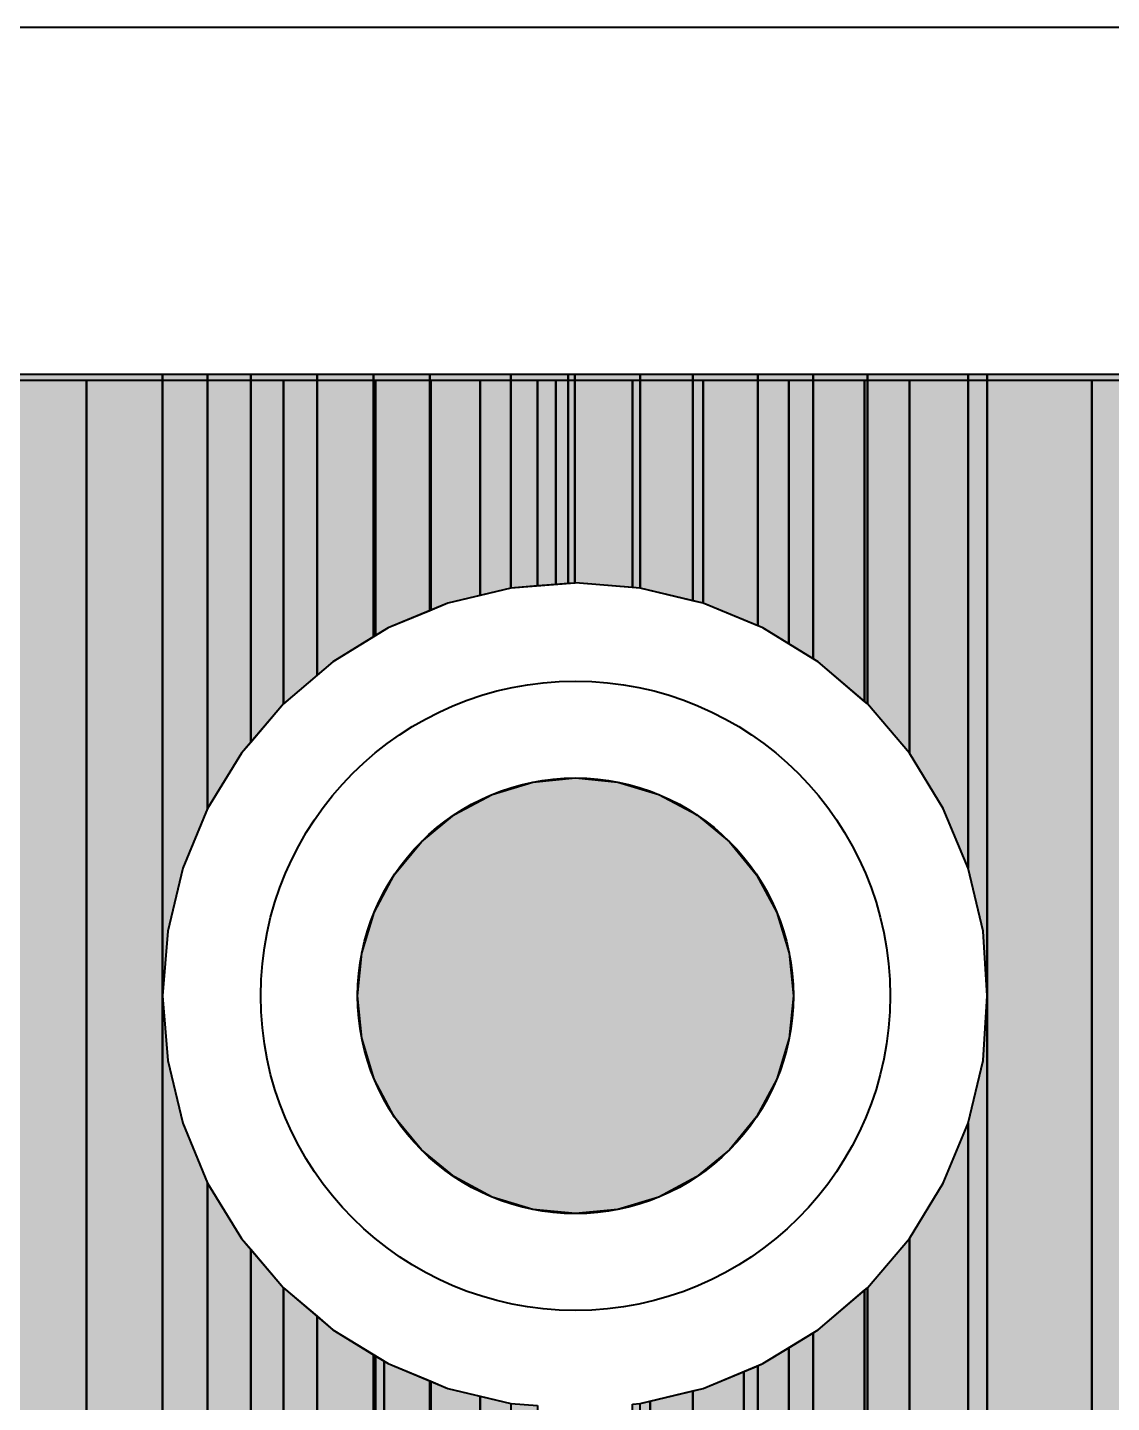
# Model space of a CAD drawing. Header units: millimetres. Extents: x 2 to 110, y 3 to 56.
# Drawn here: x 74.073 to 76.916, y 52.291 to 55.898 of the extents above; entities that cross this region are included whole.
import ezdxf

# ---------------------------------------------------------------- set-up
doc = ezdxf.new("R2010")
doc.units = ezdxf.units.MM
for name, color, linetype in [('bottom_copper', 7, 'Continuous'), ('bottom_silk', 7, 'Continuous'), ('drill_plated', 7, 'Continuous'), ('outline', 7, 'Continuous'), ('top_copper', 7, 'Continuous'), ('top_silk', 7, 'Continuous')]:
    doc.layers.add(name, color=color, linetype=linetype)

# ---------------------------------------------------------------- blocks, each defined once
blk = doc.blocks.new('Block23461')
at = {"layer": 'bottom_copper', "lineweight": 40}
for points in [[(0.0858, 50.8911), (-0.0635, 50.9028), (-0.0652, 50.9027), (-0.0652, 51.435), (0.0858, 51.435), (0.0858, 50.8911)], [(0.2711, 50.8498), (0.1059, 50.8895), (0.0858, 50.8911), (0.0858, 51.435), (0.2711, 51.435), (0.2711, 50.8498)], [(0.4957, 50.7434), (0.4281, 50.7848), (0.2711, 50.8498), (0.2711, 51.435), (0.4957, 51.435), (0.4957, 50.7434)], [(0.6948, 50.592), (0.573, 50.696), (0.4957, 50.7434), (0.4957, 51.435), (0.6948, 51.435), (0.6948, 50.592)], [(0.8125, 50.4565), (0.7022, 50.5857), (0.6948, 50.592), (0.6948, 51.435), (0.8125, 51.435), (0.8125, 50.4565)], [(0.9663, 50.1546), (0.9013, 50.3116), (0.8125, 50.4565), (0.8125, 51.435), (0.9663, 51.435), (0.9663, 50.1546)], [(1.016, 49.82), (1.006, 49.9894), (0.9663, 50.1546), (0.9663, 51.435), (1.016, 51.435), (1.016, 49.82)], [(1.2911, 2.6295), (1.1259, 2.5898), (1.016, 2.5443), (1.016, 51.435), (1.2911, 51.435), (1.2911, 2.6295)], [(1.3937, 2.6376), (1.2911, 2.6295), (1.2911, 51.435), (1.3937, 51.435), (1.3937, 2.6376)], [(1.016, 2.5443), (0.9689, 2.5248), (0.9663, 2.5232), (0.9663, 49.4854), (1.006, 49.6506), (1.016, 49.82), (1.016, 2.5443)], [(0.9663, 2.5232), (0.824, 2.436), (0.8125, 2.4262), (0.8125, 49.1835), (0.9013, 49.3284), (0.9663, 49.4854), (0.9663, 2.5232)], [(0.8125, 2.4262), (0.6948, 2.3257), (0.6948, 49.048), (0.7022, 49.0543), (0.8125, 49.1835), (0.8125, 2.4262)], [(0.6948, 2.3257), (0.5845, 2.1965), (0.4957, 2.0516), (0.4957, 48.8966), (0.573, 48.944), (0.6948, 49.048), (0.6948, 2.3257)], [(0.4957, 2.0516), (0.4307, 1.8946), (0.391, 1.7294), (0.3777, 1.56), (0.3777, 48.8343), (0.4281, 48.8552), (0.4957, 48.8966), (0.4957, 2.0516)], [(0.3777, 0), (0.1325, 0), (0.1325, 48.7569), (0.2711, 48.7902), (0.3777, 48.8343), (0.3777, 0)], [(0.1325, 21.246), (0.1231, 21.4054), (0.0858, 21.5609), (0.0858, 48.7489), (0.1059, 48.7505), (0.1325, 48.7569), (0.1325, 21.246)]]:
    blk.add_hatch(color=7, dxfattribs=at).paths.add_polyline_path(points, flags=0)
at = {"layer": 'bottom_copper', "color": 7, "lineweight": 40}
for points in [[(0.0858, 50.8911), (-0.0635, 50.9028), (-0.0652, 50.9027), (-0.0652, 51.435), (0.0858, 51.435), (0.0858, 50.8911)], [(0.2711, 50.8498), (0.1059, 50.8895), (0.0858, 50.8911), (0.0858, 51.435), (0.2711, 51.435), (0.2711, 50.8498)], [(0.4957, 50.7434), (0.4281, 50.7848), (0.2711, 50.8498), (0.2711, 51.435), (0.4957, 51.435), (0.4957, 50.7434)], [(0.6948, 50.592), (0.573, 50.696), (0.4957, 50.7434), (0.4957, 51.435), (0.6948, 51.435), (0.6948, 50.592)], [(0.8125, 50.4565), (0.7022, 50.5857), (0.6948, 50.592), (0.6948, 51.435), (0.8125, 51.435), (0.8125, 50.4565)], [(0.9663, 50.1546), (0.9013, 50.3116), (0.8125, 50.4565), (0.8125, 51.435), (0.9663, 51.435), (0.9663, 50.1546)], [(1.016, 49.82), (1.006, 49.9894), (0.9663, 50.1546), (0.9663, 51.435), (1.016, 51.435), (1.016, 49.82)], [(1.2911, 2.6295), (1.1259, 2.5898), (1.016, 2.5443), (1.016, 51.435), (1.2911, 51.435), (1.2911, 2.6295)], [(1.3937, 2.6376), (1.2911, 2.6295), (1.2911, 51.435), (1.3937, 51.435), (1.3937, 2.6376)], [(1.016, 2.5443), (0.9689, 2.5248), (0.9663, 2.5232), (0.9663, 49.4854), (1.006, 49.6506), (1.016, 49.82), (1.016, 2.5443)], [(0.9663, 2.5232), (0.824, 2.436), (0.8125, 2.4262), (0.8125, 49.1835), (0.9013, 49.3284), (0.9663, 49.4854), (0.9663, 2.5232)], [(0.8125, 2.4262), (0.6948, 2.3257), (0.6948, 49.048), (0.7022, 49.0543), (0.8125, 49.1835), (0.8125, 2.4262)], [(0.6948, 2.3257), (0.5845, 2.1965), (0.4957, 2.0516), (0.4957, 48.8966), (0.573, 48.944), (0.6948, 49.048), (0.6948, 2.3257)], [(0.4957, 2.0516), (0.4307, 1.8946), (0.391, 1.7294), (0.3777, 1.56), (0.3777, 48.8343), (0.4281, 48.8552), (0.4957, 48.8966), (0.4957, 2.0516)], [(0.3777, 0), (0.1325, 0), (0.1325, 48.7569), (0.2711, 48.7902), (0.3777, 48.8343), (0.3777, 0)], [(0.1325, 21.246), (0.1231, 21.4054), (0.0858, 21.5609), (0.0858, 48.7489), (0.1059, 48.7505), (0.1325, 48.7569), (0.1325, 21.246)]]:
    blk.add_lwpolyline(points, close=True, dxfattribs=at)
blk = doc.blocks.new('Block24563')
at = {"layer": 'bottom_copper', "lineweight": 40}
for points in [[(1.1938, 22.1541), (1.0575, 22.0705), (1.016, 22.035), (1.016, 51.435), (1.1938, 51.435), (1.1938, 22.1541)], [(1.3937, 22.2278), (1.3416, 22.2153), (1.1938, 22.1541), (1.1938, 51.435), (1.3937, 51.435), (1.3937, 22.2278)], [(1.5117, 50.3116), (1.4467, 50.1546), (1.407, 49.9894), (1.3937, 49.82), (1.3937, 51.435), (1.5117, 51.435), (1.5117, 50.3116)], [(1.7108, 50.5857), (1.6005, 50.4565), (1.5117, 50.3116), (1.5117, 51.435), (1.7108, 51.435), (1.7108, 50.5857)], [(1.9521, 50.7647), (1.84, 50.696), (1.7108, 50.5857), (1.7108, 51.435), (1.9521, 51.435), (1.9521, 50.7647)], [(2.097, 50.8312), (1.9849, 50.7848), (1.9521, 50.7647), (1.9521, 51.435), (2.097, 51.435), (2.097, 50.8312)], [(2.2262, 50.8701), (2.1419, 50.8498), (2.097, 50.8312), (2.097, 51.435), (2.2262, 51.435), (2.2262, 50.8701)], [(2.3771, 50.895), (2.3071, 50.8895), (2.2262, 50.8701), (2.2262, 51.435), (2.3771, 51.435), (2.3771, 50.895)], [(2.4253, 50.8988), (2.3771, 50.895), (2.3771, 51.435), (2.4253, 51.435), (2.4253, 50.8988)], [(2.4748, 50.9027), (2.4253, 50.8988), (2.4253, 51.435), (2.4748, 51.435), (2.4748, 50.9027)], [(1.5117, 22.2537), (1.4971, 22.2526), (1.3937, 22.2278), (1.3937, 49.82), (1.407, 49.6506), (1.4467, 49.4854), (1.5117, 49.3284), (1.5117, 22.2537)], [(1.7108, 22.2608), (1.6565, 22.2651), (1.5117, 22.2537), (1.5117, 49.3284), (1.6005, 49.1835), (1.7108, 49.0543), (1.7108, 22.2608)], [(1.9521, 22.2199), (1.8159, 22.2526), (1.7108, 22.2608), (1.7108, 49.0543), (1.84, 48.944), (1.9521, 48.8753), (1.9521, 22.2199)], [(2.097, 22.1633), (1.9714, 22.2153), (1.9521, 22.2199), (1.9521, 48.8753), (1.9849, 48.8552), (2.097, 48.8088), (2.097, 22.1633)], [(2.2262, 22.0885), (2.1192, 22.1541), (2.097, 22.1633), (2.097, 48.8088), (2.1419, 48.7902), (2.2262, 48.7699), (2.2262, 22.0885)], [(2.3771, 21.9666), (2.2555, 22.0705), (2.2262, 22.0885), (2.2262, 48.7699), (2.3071, 48.7505), (2.3771, 48.745), (2.3771, 21.9666)]]:
    blk.add_hatch(color=7, dxfattribs=at).paths.add_polyline_path(points, flags=0)
at = {"layer": 'bottom_copper', "color": 7, "lineweight": 40}
for points in [[(1.1938, 22.1541), (1.0575, 22.0705), (1.016, 22.035), (1.016, 51.435), (1.1938, 51.435), (1.1938, 22.1541)], [(1.3937, 22.2278), (1.3416, 22.2153), (1.1938, 22.1541), (1.1938, 51.435), (1.3937, 51.435), (1.3937, 22.2278)], [(1.5117, 50.3116), (1.4467, 50.1546), (1.407, 49.9894), (1.3937, 49.82), (1.3937, 51.435), (1.5117, 51.435), (1.5117, 50.3116)], [(1.7108, 50.5857), (1.6005, 50.4565), (1.5117, 50.3116), (1.5117, 51.435), (1.7108, 51.435), (1.7108, 50.5857)], [(1.9521, 50.7647), (1.84, 50.696), (1.7108, 50.5857), (1.7108, 51.435), (1.9521, 51.435), (1.9521, 50.7647)], [(2.097, 50.8312), (1.9849, 50.7848), (1.9521, 50.7647), (1.9521, 51.435), (2.097, 51.435), (2.097, 50.8312)], [(2.2262, 50.8701), (2.1419, 50.8498), (2.097, 50.8312), (2.097, 51.435), (2.2262, 51.435), (2.2262, 50.8701)], [(2.3771, 50.895), (2.3071, 50.8895), (2.2262, 50.8701), (2.2262, 51.435), (2.3771, 51.435), (2.3771, 50.895)], [(2.4253, 50.8988), (2.3771, 50.895), (2.3771, 51.435), (2.4253, 51.435), (2.4253, 50.8988)], [(2.4748, 50.9027), (2.4253, 50.8988), (2.4253, 51.435), (2.4748, 51.435), (2.4748, 50.9027)], [(1.5117, 22.2537), (1.4971, 22.2526), (1.3937, 22.2278), (1.3937, 49.82), (1.407, 49.6506), (1.4467, 49.4854), (1.5117, 49.3284), (1.5117, 22.2537)], [(1.7108, 22.2608), (1.6565, 22.2651), (1.5117, 22.2537), (1.5117, 49.3284), (1.6005, 49.1835), (1.7108, 49.0543), (1.7108, 22.2608)], [(1.9521, 22.2199), (1.8159, 22.2526), (1.7108, 22.2608), (1.7108, 49.0543), (1.84, 48.944), (1.9521, 48.8753), (1.9521, 22.2199)], [(2.097, 22.1633), (1.9714, 22.2153), (1.9521, 22.2199), (1.9521, 48.8753), (1.9849, 48.8552), (2.097, 48.8088), (2.097, 22.1633)], [(2.2262, 22.0885), (2.1192, 22.1541), (2.097, 22.1633), (2.097, 48.8088), (2.1419, 48.7902), (2.2262, 48.7699), (2.2262, 22.0885)], [(2.3771, 21.9666), (2.2555, 22.0705), (2.2262, 22.0885), (2.2262, 48.7699), (2.3071, 48.7505), (2.3771, 48.745), (2.3771, 21.9666)]]:
    blk.add_lwpolyline(points, close=True, dxfattribs=at)
blk = doc.blocks.new('Block94481')
at = {"layer": 'top_copper', "lineweight": 40}
for points in [[(0, 8.244), (-0.1694, 8.2573), (-0.1711, 8.2572), (-0.1711, 8.8055), (0, 8.8055), (0, 8.244)], [(0.138, 8.2108), (0, 8.244), (0, 8.8055), (0.138, 8.8055), (0.138, 8.2108)], [(0.3087, 8.1449), (0.1652, 8.2043), (0.1381, 8.2108), (0.138, 8.8055), (0.3087, 8.8055), (0.3087, 8.1449)], [(0.4538, 8.0587), (0.3222, 8.1393), (0.3087, 8.1449), (0.3087, 8.8055), (0.4538, 8.8055), (0.4538, 8.0587)], [(0.5963, 7.9402), (0.4671, 8.0505), (0.4538, 8.0587), (0.4538, 8.8055), (0.5963, 8.8055), (0.5963, 7.9402)], [(0.8604, 7.5091), (0.7954, 7.6661), (0.7066, 7.811), (0.5963, 7.9402), (0.5963, 8.8055), (0.8604, 8.8055), (0.8604, 7.5091)], [(0.9101, 7.1745), (0.9001, 7.3439), (0.8604, 7.5091), (0.8604, 8.8055), (0.9101, 8.8055), (0.9101, 7.1745)], [(1.2878, -0.6617), (0.9468, -0.6617), (0.9101, -0.625), (0.9101, 8.8055), (1.2878, 8.8055), (1.2878, -0.6617)], [(0.9101, -0.625), (0.8604, -0.5753), (0.8604, 6.8399), (0.9001, 7.0051), (0.9101, 7.1745), (0.9101, -0.625)], [(0.8604, -0.5753), (0.5963, -0.3111), (0.5963, 6.4088), (0.7066, 6.538), (0.7954, 6.6829), (0.8604, 6.8399), (0.8604, -0.5753)], [(0.5963, -0.3111), (0.4684, -0.1832), (0.4538, -0.1661), (0.4538, 6.2903), (0.4671, 6.2985), (0.5963, 6.4088), (0.5963, -0.3111)], [(0.4538, -0.1661), (0.3854, -0.1077), (0.3087, -0.0607), (0.3087, 6.2041), (0.3222, 6.2097), (0.4538, 6.2903), (0.4538, -0.1661)], [(0.3087, -0.0607), (0.2255, -0.0263), (0.1381, -0.0053), (0.138, 6.1382), (0.1652, 6.1447), (0.3087, 6.2041), (0.3087, -0.0607)], [(0.138, -0.0053), (0.0484, 0.0018), (0.026, 0), (0, 0), (0, 6.105), (0.138, 6.1382), (0.138, -0.0053)]]:
    blk.add_hatch(color=7, dxfattribs=at).paths.add_polyline_path(points, flags=0)
at = {"layer": 'top_copper', "color": 7, "lineweight": 40}
for points in [[(0, 8.244), (-0.1694, 8.2573), (-0.1711, 8.2572), (-0.1711, 8.8055), (0, 8.8055), (0, 8.244)], [(0.138, 8.2108), (0, 8.244), (0, 8.8055), (0.138, 8.8055), (0.138, 8.2108)], [(0.3087, 8.1449), (0.1652, 8.2043), (0.1381, 8.2108), (0.138, 8.8055), (0.3087, 8.8055), (0.3087, 8.1449)], [(0.4538, 8.0587), (0.3222, 8.1393), (0.3087, 8.1449), (0.3087, 8.8055), (0.4538, 8.8055), (0.4538, 8.0587)], [(0.5963, 7.9402), (0.4671, 8.0505), (0.4538, 8.0587), (0.4538, 8.8055), (0.5963, 8.8055), (0.5963, 7.9402)], [(0.8604, 7.5091), (0.7954, 7.6661), (0.7066, 7.811), (0.5963, 7.9402), (0.5963, 8.8055), (0.8604, 8.8055), (0.8604, 7.5091)], [(0.9101, 7.1745), (0.9001, 7.3439), (0.8604, 7.5091), (0.8604, 8.8055), (0.9101, 8.8055), (0.9101, 7.1745)], [(1.2878, -0.6617), (0.9468, -0.6617), (0.9101, -0.625), (0.9101, 8.8055), (1.2878, 8.8055), (1.2878, -0.6617)], [(0.9101, -0.625), (0.8604, -0.5753), (0.8604, 6.8399), (0.9001, 7.0051), (0.9101, 7.1745), (0.9101, -0.625)], [(0.8604, -0.5753), (0.5963, -0.3111), (0.5963, 6.4088), (0.7066, 6.538), (0.7954, 6.6829), (0.8604, 6.8399), (0.8604, -0.5753)], [(0.5963, -0.3111), (0.4684, -0.1832), (0.4538, -0.1661), (0.4538, 6.2903), (0.4671, 6.2985), (0.5963, 6.4088), (0.5963, -0.3111)], [(0.4538, -0.1661), (0.3854, -0.1077), (0.3087, -0.0607), (0.3087, 6.2041), (0.3222, 6.2097), (0.4538, 6.2903), (0.4538, -0.1661)], [(0.3087, -0.0607), (0.2255, -0.0263), (0.1381, -0.0053), (0.138, 6.1382), (0.1652, 6.1447), (0.3087, 6.2041), (0.3087, -0.0607)], [(0.138, -0.0053), (0.0484, 0.0018), (0.026, 0), (0, 0), (0, 6.105), (0.138, 6.1382), (0.138, -0.0053)]]:
    blk.add_lwpolyline(points, close=True, dxfattribs=at)
blk = doc.blocks.new('Block95512')
at = {"layer": 'top_copper', "lineweight": 40}
for points in [[(1.3417, 16.9315), (0.964, 16.9315), (0.964, 24.5305), (1.3417, 24.5305), (1.3417, 16.9315)], [(1.4597, 23.3911), (1.3947, 23.2341), (1.355, 23.0689), (1.3417, 22.8995), (1.3417, 24.5305), (1.4597, 24.5305), (1.4597, 23.3911)], [(1.5726, 23.5642), (1.5485, 23.536), (1.4597, 23.3911), (1.4597, 24.5305), (1.5726, 24.5305), (1.5726, 23.5642)], [(1.7467, 23.7402), (1.6588, 23.6652), (1.5726, 23.5642), (1.5726, 24.5305), (1.7467, 24.5305), (1.7467, 23.7402)], [(1.895, 23.8411), (1.788, 23.7755), (1.7467, 23.7402), (1.7467, 24.5305), (1.895, 24.5305), (1.895, 23.8411)], [(2.0423, 23.9096), (1.9329, 23.8643), (1.895, 23.8411), (1.895, 24.5305), (2.0423, 24.5305), (2.0423, 23.9096)], [(2.2551, 23.969), (2.0899, 23.9293), (2.0423, 23.9096), (2.0423, 24.5305), (2.2551, 24.5305), (2.2551, 23.969)], [(2.4056, 23.9808), (2.2551, 23.969), (2.2551, 24.5305), (2.4056, 24.5305), (2.4056, 23.9808)], [(2.4228, 23.9822), (2.4056, 23.9808), (2.4056, 24.5305), (2.4228, 24.5305), (2.4228, 23.9822)], [(1.4597, 16.9315), (1.3417, 16.9315), (1.3417, 22.8995), (1.355, 22.7301), (1.3947, 22.5649), (1.4597, 22.4079), (1.4597, 16.9315)], [(1.5726, 16.9315), (1.4597, 16.9315), (1.4597, 22.4079), (1.5485, 22.263), (1.5726, 22.2348), (1.5726, 16.9315)], [(1.7467, 16.9198), (1.7079, 16.9291), (1.668, 16.9323), (1.658, 16.9315), (1.5726, 16.9315), (1.5726, 22.2348), (1.6588, 22.1338), (1.7467, 22.0588), (1.7467, 16.9198)], [(1.895, 16.7932), (1.8741, 16.8273), (1.8482, 16.8577), (1.8178, 16.8836), (1.7837, 16.9045), (1.7467, 16.9198), (1.7467, 22.0588), (1.788, 22.0235), (1.895, 21.9579), (1.895, 16.7932)], [(1.9228, 16.6775), (1.9197, 16.7173), (1.9103, 16.7562), (1.895, 16.7932), (1.895, 21.9579), (1.9228, 21.9409), (1.9228, 16.6775)], [(2.0423, 15.725), (1.9228, 15.725), (1.9228, 21.9409), (1.9329, 21.9347), (2.0423, 21.8894), (2.0423, 15.725)], [(2.2551, 15.725), (2.0423, 15.725), (2.0423, 21.8894), (2.0899, 21.8697), (2.2551, 21.83), (2.2551, 15.725)]]:
    blk.add_hatch(color=7, dxfattribs=at).paths.add_polyline_path(points, flags=0)
at = {"layer": 'top_copper', "color": 7, "lineweight": 40}
for points in [[(1.3417, 16.9315), (0.964, 16.9315), (0.964, 24.5305), (1.3417, 24.5305), (1.3417, 16.9315)], [(1.4597, 23.3911), (1.3947, 23.2341), (1.355, 23.0689), (1.3417, 22.8995), (1.3417, 24.5305), (1.4597, 24.5305), (1.4597, 23.3911)], [(1.5726, 23.5642), (1.5485, 23.536), (1.4597, 23.3911), (1.4597, 24.5305), (1.5726, 24.5305), (1.5726, 23.5642)], [(1.7467, 23.7402), (1.6588, 23.6652), (1.5726, 23.5642), (1.5726, 24.5305), (1.7467, 24.5305), (1.7467, 23.7402)], [(1.895, 23.8411), (1.788, 23.7755), (1.7467, 23.7402), (1.7467, 24.5305), (1.895, 24.5305), (1.895, 23.8411)], [(2.0423, 23.9096), (1.9329, 23.8643), (1.895, 23.8411), (1.895, 24.5305), (2.0423, 24.5305), (2.0423, 23.9096)], [(2.2551, 23.969), (2.0899, 23.9293), (2.0423, 23.9096), (2.0423, 24.5305), (2.2551, 24.5305), (2.2551, 23.969)], [(2.4056, 23.9808), (2.2551, 23.969), (2.2551, 24.5305), (2.4056, 24.5305), (2.4056, 23.9808)], [(2.4228, 23.9822), (2.4056, 23.9808), (2.4056, 24.5305), (2.4228, 24.5305), (2.4228, 23.9822)], [(1.4597, 16.9315), (1.3417, 16.9315), (1.3417, 22.8995), (1.355, 22.7301), (1.3947, 22.5649), (1.4597, 22.4079), (1.4597, 16.9315)], [(1.5726, 16.9315), (1.4597, 16.9315), (1.4597, 22.4079), (1.5485, 22.263), (1.5726, 22.2348), (1.5726, 16.9315)], [(1.7467, 16.9198), (1.7079, 16.9291), (1.668, 16.9323), (1.658, 16.9315), (1.5726, 16.9315), (1.5726, 22.2348), (1.6588, 22.1338), (1.7467, 22.0588), (1.7467, 16.9198)], [(1.895, 16.7932), (1.8741, 16.8273), (1.8482, 16.8577), (1.8178, 16.8836), (1.7837, 16.9045), (1.7467, 16.9198), (1.7467, 22.0588), (1.788, 22.0235), (1.895, 21.9579), (1.895, 16.7932)], [(1.9228, 16.6775), (1.9197, 16.7173), (1.9103, 16.7562), (1.895, 16.7932), (1.895, 21.9579), (1.9228, 21.9409), (1.9228, 16.6775)], [(2.0423, 15.725), (1.9228, 15.725), (1.9228, 21.9409), (1.9329, 21.9347), (2.0423, 21.8894), (2.0423, 15.725)], [(2.2551, 15.725), (2.0423, 15.725), (2.0423, 21.8894), (2.0899, 21.8697), (2.2551, 21.83), (2.2551, 15.725)]]:
    blk.add_lwpolyline(points, close=True, dxfattribs=at)

msp = doc.modelspace()

# ---------------------------------------------------------------- hatches: boundary and pattern name
at = {"layer": 'bottom_copper', "lineweight": 40}
msp.add_hatch(color=7, dxfattribs=at).paths.add_polyline_path([(76.0705, 53.2465), (76.038, 53.1393), (75.9852, 53.0405), (75.9141, 52.9539), (75.8275, 52.8828), (75.7287, 52.83), (75.6215, 52.7975), (75.51, 52.7865), (75.3985, 52.7975), (75.2913, 52.83), (75.1925, 52.8828), (75.1059, 52.9539), (75.0348, 53.0405), (74.982, 53.1393), (74.9495, 53.2465), (74.9385, 53.358), (74.9495, 53.4695), (74.982, 53.5767), (75.0348, 53.6755), (75.1059, 53.7621), (75.1925, 53.8332), (75.2913, 53.886), (75.3985, 53.9185), (75.51, 53.9295), (75.6215, 53.9185), (75.7287, 53.886), (75.8275, 53.8332), (75.9141, 53.7621), (75.9852, 53.6755), (76.038, 53.5767), (76.0705, 53.4695), (76.0815, 53.358), (76.0705, 53.2465)], flags=0)
at = {"layer": 'drill_plated', "lineweight": 40}
msp.add_hatch(color=7, dxfattribs=at).paths.add_polyline_path([(76.0705, 53.2465), (76.038, 53.1393), (75.9852, 53.0405), (75.9141, 52.9539), (75.8275, 52.8828), (75.7287, 52.83), (75.6215, 52.7975), (75.51, 52.7865), (75.3985, 52.7975), (75.2913, 52.83), (75.1925, 52.8828), (75.1059, 52.9539), (75.0348, 53.0405), (74.982, 53.1393), (74.9495, 53.2465), (74.9385, 53.358), (74.9495, 53.4695), (74.982, 53.5767), (75.0348, 53.6755), (75.1059, 53.7621), (75.1925, 53.8332), (75.2913, 53.886), (75.3985, 53.9185), (75.51, 53.9295), (75.6215, 53.9185), (75.7287, 53.886), (75.8275, 53.8332), (75.9141, 53.7621), (75.9852, 53.6755), (76.038, 53.5767), (76.0705, 53.4695), (76.0815, 53.358), (76.0705, 53.2465)], flags=0)
at = {"layer": 'top_copper', "lineweight": 40}
msp.add_hatch(color=7, dxfattribs=at).paths.add_polyline_path([(76.0705, 53.2465), (76.038, 53.1393), (75.9852, 53.0405), (75.9141, 52.9539), (75.8275, 52.8828), (75.7287, 52.83), (75.6215, 52.7975), (75.51, 52.7865), (75.3985, 52.7975), (75.2913, 52.83), (75.1925, 52.8828), (75.1059, 52.9539), (75.0348, 53.0405), (74.982, 53.1393), (74.9495, 53.2465), (74.9385, 53.358), (74.9495, 53.4695), (74.982, 53.5767), (75.0348, 53.6755), (75.1059, 53.7621), (75.1925, 53.8332), (75.2913, 53.886), (75.3985, 53.9185), (75.51, 53.9295), (75.6215, 53.9185), (75.7287, 53.886), (75.8275, 53.8332), (75.9141, 53.7621), (75.9852, 53.6755), (76.038, 53.5767), (76.0705, 53.4695), (76.0815, 53.358), (76.0705, 53.2465)], flags=0)

# ---------------------------------------------------------------- linework, layer by layer
at = {"layer": 'bottom_copper', "color": 7, "lineweight": 40}
for p, q in [((72.9683, 54.973), (75.5083, 54.973)), ((75.5083, 54.4407), (75.5083, 54.973)), ((75.5083, 54.973), (78.0483, 54.973)), ((75.5083, 54.973), (75.5083, 54.4407)), ((75.5083, 54.4407), (75.3406, 54.4275)), ((75.51, 54.4408), (75.5083, 54.4407)), ((75.6794, 54.4275), (75.51, 54.4408)), ((75.3406, 54.4275), (75.1754, 54.3878)), ((75.8446, 54.3878), (75.6794, 54.4275)), ((75.1754, 54.3878), (75.0184, 54.3228)), ((76.0016, 54.3228), (75.8446, 54.3878)), ((75.0184, 54.3228), (74.8735, 54.234)), ((76.1465, 54.234), (76.0016, 54.3228)), ((74.8735, 54.234), (74.7443, 54.1237)), ((76.2757, 54.1237), (76.1465, 54.234)), ((74.7443, 54.1237), (74.634, 53.9945)), ((76.386, 53.9945), (76.2757, 54.1237)), ((74.634, 53.9945), (74.5452, 53.8496)), ((76.4748, 53.8496), (76.386, 53.9945)), ((74.5452, 53.8496), (74.4802, 53.6926)), ((76.5398, 53.6926), (76.4748, 53.8496)), ((74.4802, 53.6926), (74.4405, 53.5274)), ((76.5795, 53.5274), (76.5398, 53.6926)), ((74.4405, 53.5274), (74.4272, 53.358)), ((76.5895, 53.358), (76.5795, 53.5274)), ((74.4272, 53.358), (74.4405, 53.1886)), ((76.5795, 53.1886), (76.5895, 53.358)), ((74.4405, 53.1886), (74.4802, 53.0234)), ((76.5398, 53.0234), (76.5795, 53.1886)), ((74.4802, 53.0234), (74.5452, 52.8664)), ((76.4748, 52.8664), (76.5398, 53.0234)), ((74.5452, 52.8664), (74.634, 52.7215)), ((76.386, 52.7215), (76.4748, 52.8664)), ((74.634, 52.7215), (74.7443, 52.5923)), ((76.2757, 52.5923), (76.386, 52.7215)), ((74.7443, 52.5923), (74.8735, 52.482)), ((76.1465, 52.482), (76.2757, 52.5923)), ((74.8735, 52.482), (75.0184, 52.3932)), ((76.0016, 52.3932), (76.1465, 52.482)), ((75.0184, 52.3932), (75.1754, 52.3282)), ((75.8446, 52.3282), (76.0016, 52.3932)), ((75.1754, 52.3282), (75.3406, 52.2885)), ((75.6794, 52.2885), (75.8446, 52.3282))]:
    msp.add_line(p, q, dxfattribs=at)
msp.add_lwpolyline([(76.0705, 53.2465), (76.038, 53.1393), (75.9852, 53.0405), (75.9141, 52.9539), (75.8275, 52.8828), (75.7287, 52.83), (75.6215, 52.7975), (75.51, 52.7865), (75.3985, 52.7975), (75.2913, 52.83), (75.1925, 52.8828), (75.1059, 52.9539), (75.0348, 53.0405), (74.982, 53.1393), (74.9495, 53.2465), (74.9385, 53.358), (74.9495, 53.4695), (74.982, 53.5767), (75.0348, 53.6755), (75.1059, 53.7621), (75.1925, 53.8332), (75.2913, 53.886), (75.3985, 53.9185), (75.51, 53.9295), (75.6215, 53.9185), (75.7287, 53.886), (75.8275, 53.8332), (75.9141, 53.7621), (75.9852, 53.6755), (76.038, 53.5767), (76.0705, 53.4695), (76.0815, 53.358), (76.0705, 53.2465)], close=True, dxfattribs=at)
for major_axis in [(0.8255, 0), (0.5715, 0)]:
    msp.add_ellipse((75.51, 53.358), major_axis=major_axis, ratio=1, dxfattribs=at)
at = {"layer": 'bottom_silk', "color": 7, "lineweight": 40}
msp.add_line((110.054, 55.898), (2.104, 55.898), dxfattribs=at)
at = {"layer": 'drill_plated', "color": 7, "lineweight": 40}
msp.add_lwpolyline([(76.0705, 53.2465), (76.038, 53.1393), (75.9852, 53.0405), (75.9141, 52.9539), (75.8275, 52.8828), (75.7287, 52.83), (75.6215, 52.7975), (75.51, 52.7865), (75.3985, 52.7975), (75.2913, 52.83), (75.1925, 52.8828), (75.1059, 52.9539), (75.0348, 53.0405), (74.982, 53.1393), (74.9495, 53.2465), (74.9385, 53.358), (74.9495, 53.4695), (74.982, 53.5767), (75.0348, 53.6755), (75.1059, 53.7621), (75.1925, 53.8332), (75.2913, 53.886), (75.3985, 53.9185), (75.51, 53.9295), (75.6215, 53.9185), (75.7287, 53.886), (75.8275, 53.8332), (75.9141, 53.7621), (75.9852, 53.6755), (76.038, 53.5767), (76.0705, 53.4695), (76.0815, 53.358), (76.0705, 53.2465)], close=True, dxfattribs=at)
msp.add_ellipse((75.51, 53.358), major_axis=(0.5715, 0), ratio=1, dxfattribs=at)
at = {"layer": 'outline', "color": 7, "lineweight": 40}
msp.add_line((110.054, 55.898), (2.104, 55.898), dxfattribs=at)
at = {"layer": 'top_copper', "color": 7, "lineweight": 40}
for p, q in [((72.9683, 54.989), (75.5083, 54.989)), ((75.5083, 54.4407), (75.5083, 54.989)), ((75.5083, 54.989), (77.4519, 54.989)), ((75.5083, 54.989), (75.5083, 54.4407)), ((75.5083, 54.4407), (75.3406, 54.4275)), ((75.51, 54.4408), (75.5083, 54.4407)), ((75.6794, 54.4275), (75.51, 54.4408)), ((75.3406, 54.4275), (75.1754, 54.3878)), ((75.8446, 54.3878), (75.6794, 54.4275)), ((75.1754, 54.3878), (75.0184, 54.3228)), ((76.0016, 54.3228), (75.8446, 54.3878)), ((75.0184, 54.3228), (74.8735, 54.234)), ((76.1465, 54.234), (76.0016, 54.3228)), ((74.8735, 54.234), (74.7443, 54.1237)), ((76.2757, 54.1237), (76.1465, 54.234)), ((74.7443, 54.1237), (74.634, 53.9945)), ((76.386, 53.9945), (76.2757, 54.1237)), ((74.634, 53.9945), (74.5452, 53.8496)), ((76.4748, 53.8496), (76.386, 53.9945)), ((74.5452, 53.8496), (74.4802, 53.6926)), ((76.5398, 53.6926), (76.4748, 53.8496)), ((74.4802, 53.6926), (74.4405, 53.5274)), ((76.5795, 53.5274), (76.5398, 53.6926)), ((74.4405, 53.5274), (74.4272, 53.358)), ((76.5895, 53.358), (76.5795, 53.5274)), ((74.4272, 53.358), (74.4405, 53.1886)), ((76.5795, 53.1886), (76.5895, 53.358)), ((74.4405, 53.1886), (74.4802, 53.0234)), ((76.5398, 53.0234), (76.5795, 53.1886)), ((74.4802, 53.0234), (74.5452, 52.8664)), ((76.4748, 52.8664), (76.5398, 53.0234)), ((74.5452, 52.8664), (74.634, 52.7215)), ((76.386, 52.7215), (76.4748, 52.8664)), ((74.634, 52.7215), (74.7443, 52.5923)), ((76.2757, 52.5923), (76.386, 52.7215)), ((74.7443, 52.5923), (74.8735, 52.482)), ((76.1465, 52.482), (76.2757, 52.5923)), ((74.8735, 52.482), (75.0184, 52.3932)), ((76.0016, 52.3932), (76.1465, 52.482)), ((75.0184, 52.3932), (75.1754, 52.3282)), ((75.8446, 52.3282), (76.0016, 52.3932)), ((75.1754, 52.3282), (75.3406, 52.2885)), ((75.6794, 52.2885), (75.8446, 52.3282))]:
    msp.add_line(p, q, dxfattribs=at)
msp.add_lwpolyline([(76.0705, 53.2465), (76.038, 53.1393), (75.9852, 53.0405), (75.9141, 52.9539), (75.8275, 52.8828), (75.7287, 52.83), (75.6215, 52.7975), (75.51, 52.7865), (75.3985, 52.7975), (75.2913, 52.83), (75.1925, 52.8828), (75.1059, 52.9539), (75.0348, 53.0405), (74.982, 53.1393), (74.9495, 53.2465), (74.9385, 53.358), (74.9495, 53.4695), (74.982, 53.5767), (75.0348, 53.6755), (75.1059, 53.7621), (75.1925, 53.8332), (75.2913, 53.886), (75.3985, 53.9185), (75.51, 53.9295), (75.6215, 53.9185), (75.7287, 53.886), (75.8275, 53.8332), (75.9141, 53.7621), (75.9852, 53.6755), (76.038, 53.5767), (76.0705, 53.4695), (76.0815, 53.358), (76.0705, 53.2465)], close=True, dxfattribs=at)
for major_axis in [(0.8255, 0), (0.5715, 0)]:
    msp.add_ellipse((75.51, 53.358), major_axis=major_axis, ratio=1, dxfattribs=at)
at = {"layer": 'top_silk', "color": 7, "lineweight": 40}
msp.add_line((110.054, 55.898), (2.104, 55.898), dxfattribs=at)

# ---------------------------------------------------------------- block references
at = {"layer": 'bottom_copper'}
for name, p in [('Block24563', (73.0335, 3.538)), ('Block23461', (75.5735, 3.538))]:
    msp.add_blockref(name, p, dxfattribs=at)
at = {"layer": 'top_copper'}
for name, p in [('Block95512', (73.0855, 30.4585)), ('Block94481', (75.6794, 46.1835))]:
    msp.add_blockref(name, p, dxfattribs=at)

doc.saveas('drawing.dxf')
